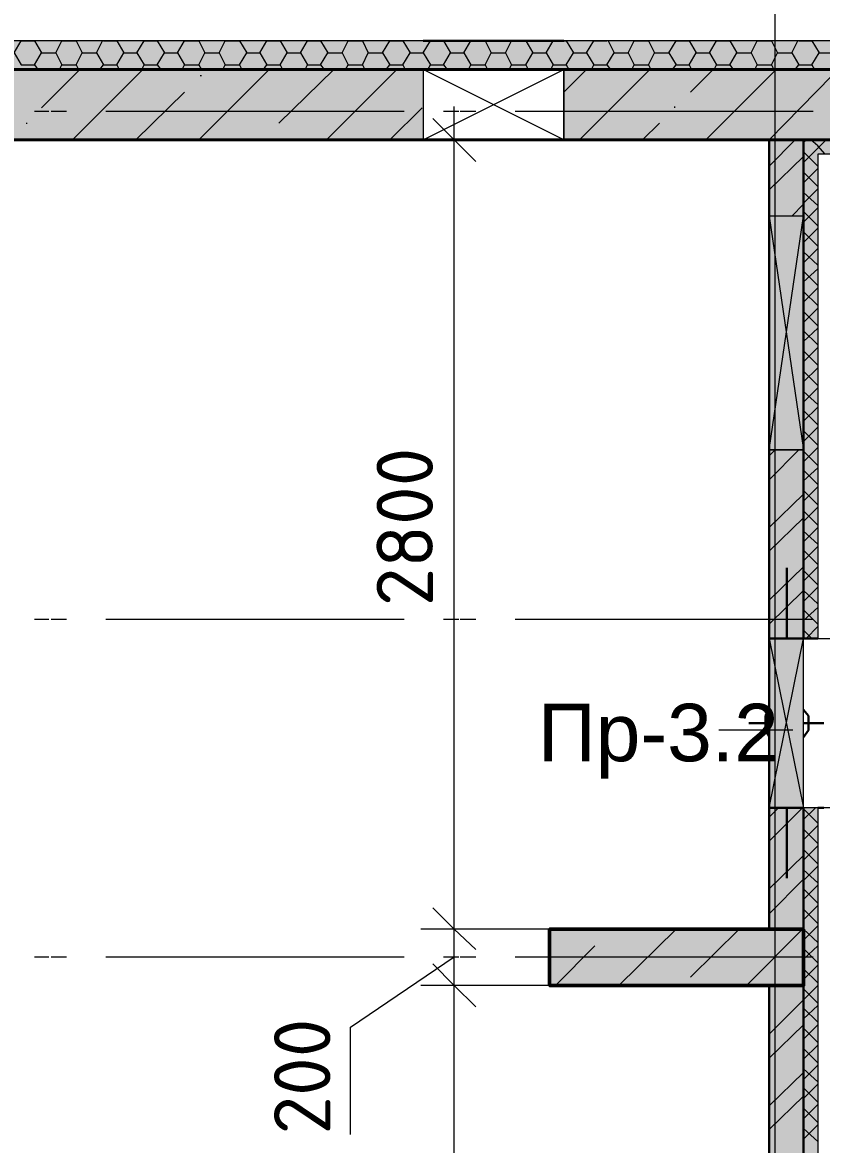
# Model space of a CAD drawing. Header units: millimetres. Extents: x -84737 to 172119, y -43083 to 59399.
# Drawn here: x -61683 to -58847, y 49214 to 53197 of the extents above; entities that cross this region are included whole.
import ezdxf

# ---------------------------------------------------------------- set-up
doc = ezdxf.new("R2010")
doc.units = ezdxf.units.MM
doc.layers.add('PDF _Геометрия', color=7, linetype='Continuous')
doc.layers.add('PDF _Текст', color=7, linetype='Continuous')
doc.layers.add('PDF _Сплошная заливка', color=7, linetype='Continuous', true_color=0xffffff)
doc.styles.add('PDF GOSTCommon', font='arial.ttf')
doc.styles.add('PDF ISOCPEUR', font='isocpeur.ttf')

msp = doc.modelspace()

# ---------------------------------------------------------------- hatches: boundary and pattern name
at = {"layer": 'PDF _Сплошная заливка', "transparency": 33554559}
h = msp.add_hatch(color=256, dxfattribs=at)
h.paths.add_polyline_path([(-65860.2, 53029.7), (-65860.2, 53131.3), (-66859.1, 53131.3), (-66859.1, 53029.7)])
h.paths.add_polyline_path([(-64962.9, 53131.3), (-64962.9, 53029.7), (-53162.5, 53029.7), (-53162.5, 53131.3)])
h = msp.add_hatch(color=256, dxfattribs=at)
h.paths.add_polyline_path([(-65860.2, 52780), (-65860.2, 53029.7), (-66960.6, 53029.7), (-66960.6, 52780)])
h.paths.add_polyline_path([(-59761, 53029.7), (-59761, 52780), (-53162.5, 52780), (-53162.5, 53029.7)])
h.paths.add_polyline_path([(-60260.5, 52780), (-60260.5, 53029.7), (-63659.2, 53029.7), (-63659.2, 52780)])
h.paths.add_polyline_path([(-64162.9, 52780), (-64162.9, 53029.7), (-64962.9, 53029.7), (-64962.9, 52780)])
h = msp.add_hatch(color=256, dxfattribs=at)
h.paths.add_polyline_path([(-58910.3, 50409.7), (-59033, 50409.7), (-59033, 49978), (-58910.3, 49978)])
h.paths.add_polyline_path([(-59033, 52509.1), (-58910.3, 52509.1), (-58910.3, 52780), (-59033, 52780)])
h.paths.add_polyline_path([(-59033, 51010.8), (-58910.3, 51010.8), (-58910.3, 51679.5), (-59033, 51679.5)])
h = msp.add_hatch(color=256, dxfattribs=at)
h.paths.add_polyline_path([(-58910.3, 51010.8), (-58859.5, 51010.8), (-58859.5, 52780), (-58910.3, 52780)])
h.paths.add_polyline_path([(-58859.5, 50409.7), (-58910.3, 50409.7), (-58910.3, 44632.3), (-58859.5, 44632.3)])
h = msp.add_hatch(color=256, dxfattribs=at)
h.paths.add_polyline_path([(-59033, 48301.9), (-58910.3, 48301.9), (-58910.3, 49779.1), (-59033, 49779.1)])
h.paths.add_polyline_path([(-58910.3, 48048), (-59033, 48048), (-59033, 47980.2), (-58910.3, 47980.2)])

# ---------------------------------------------------------------- linework, layer by layer
at = {"layer": 'PDF _Геометрия', "lineweight": 18}
for points in [[(-43914.3, 56927.9), (-43914.3, 57029.5), (-46864.4, 57029.5), (-46961.7, 57029.5), (-46961.7, 54930.1), (-53162.5, 54930.1), (-53259.8, 54930.1), (-53259.8, 53131.3), (-64962.9, 53131.3), (-64962.9, 53029.7)], [(-53162.5, 52780), (-58812.9, 52780), (-58825.6, 52780), (-58838.3, 52780), (-58859.5, 52780), (-58910.3, 52780)], [(-51262, 47032.1), (-51262, 50879.5), (-51262, 50904.9), (-51262, 50930.3), (-53162.5, 50930.3), (-53213.2, 50930.3), (-53213.2, 52678.4), (-53213.2, 52703.8), (-53213.2, 52729.2), (-58812.9, 52729.2), (-58838.3, 52729.2), (-58859.5, 52729.2), (-58859.5, 51010.8)], [(-58910.3, 51010.8), (-58859.5, 51010.8), (-58838.3, 51010.8), (-58825.6, 51010.8), (-58812.9, 51010.8), (-58812.9, 52678.4), (-53259.8, 52678.4)], [(-51211.2, 45229.1), (-51262, 45229.1), (-51287.4, 45229.1), (-51300.1, 45229.1), (-51312.8, 45229.1), (-51312.8, 44678.8), (-55613.1, 44678.8), (-55812, 44678.8), (-58812.9, 44678.8), (-58812.9, 46799.3), (-58812.9, 47078.7), (-58812.9, 50409.7), (-58825.6, 50409.7), (-58838.3, 50409.7), (-58859.5, 50409.7), (-58910.3, 50409.7)], [(-58859.5, 50409.7), (-58859.5, 44678.8), (-58859.5, 44653.4), (-58859.5, 44632.3), (-51262, 44632.3), (-51262, 44653.4), (-51262, 44678.8), (-51262, 45229.1)], [(-58910.3, 49978), (-58910.3, 49779.1)]]:
    msp.add_lwpolyline(points, dxfattribs=at)
at = {"layer": 'PDF _Геометрия', "lineweight": 40}
for points in [[(-43914.3, 56927.9), (-46610.4, 56927.9), (-46864.4, 56927.9), (-46864.4, 54828.5), (-52912.7, 54828.5), (-53162.5, 54828.5), (-53162.5, 53029.7), (-64962.9, 53029.7)], [(-64962.9, 53029.7), (-53162.5, 53029.7)], [(-64962.9, 52780), (-59033, 52780), (-58969.5, 52780), (-58910.3, 52780), (-53162.5, 52780)]]:
    msp.add_lwpolyline(points, dxfattribs=at)
at = {"layer": 'PDF _Геометрия', "lineweight": 30}
for points in [[(-59811.8, 49779.1), (-59811.8, 49978), (-59033, 49978), (-59033, 52780), (-59761, 52780), (-60260.5, 52780), (-62029.7, 52780), (-62029.7, 52128.2), (-62232.9, 52128.2), (-62232.9, 52780), (-67210.4, 52780), (-67210.4, 54329.1)], [(-60260.5, 53131.3), (-59761, 53131.3)], [(-59033, 52780), (-59033, 51010.8), (-58969.5, 51010.8), (-58910.3, 51010.8), (-58910.3, 52780), (-58910.3, 51010.8), (-58859.5, 51010.8)], [(-58969.5, 51010.8), (-58969.5, 51260.5)], [(-59033, 50409.7), (-59033, 51010.8)], [(-59033, 50756.8), (-59045.7, 50735.6), (-59045.7, 50684.8), (-59033, 50663.7)], [(-58910.3, 50659.5), (-58893.4, 50684.8), (-58893.4, 50735.6), (-58910.3, 50756.8)], [(-59105, 50710.2), (-59033, 50710.2)], [(-58910.3, 50710.2), (-58838.3, 50710.2)], [(-58969.5, 50160), (-58969.5, 50409.7)], [(-58910.3, 50409.7), (-58910.3, 49978)], [(-58859.5, 50409.7), (-58838.3, 50409.7)], [(-59033, 47980.2), (-59033, 49779.1)], [(-58910.3, 49779.1), (-58910.3, 47980.2)]]:
    msp.add_lwpolyline(points, dxfattribs=at)
at = {"layer": 'PDF _Геометрия', "lineweight": 9}
for points in [[(-59011.9, 52686.9), (-59011.9, 53690)], [(-62072, 53131.3), (-62050.9, 53088.9), (-62000.1, 53088.9), (-61978.9, 53131.3), (-61928.1, 53131.3), (-61902.7, 53088.9), (-61856.2, 53088.9), (-61830.8, 53131.3), (-61784.2, 53131.3), (-61758.8, 53088.9), (-61712.2, 53088.9), (-61686.9, 53131.3), (-61640.3, 53131.3), (-61614.9, 53088.9), (-61564.1, 53088.9), (-61542.9, 53131.3), (-61492.2, 53131.3), (-61471, 53088.9), (-61420.2, 53088.9), (-61399, 53131.3)], [(-61394.8, 53131.3), (-61348.2, 53131.3), (-61322.9, 53088.9), (-61276.3, 53088.9), (-61250.9, 53131.3), (-61204.3, 53131.3), (-61178.9, 53088.9), (-61132.4, 53088.9), (-61107, 53131.3), (-61056.2, 53131.3), (-61035, 53088.9), (-60984.2, 53088.9), (-60963.1, 53131.3), (-60912.3, 53131.3), (-60886.9, 53088.9), (-60840.3, 53088.9), (-60814.9, 53131.3), (-60768.4, 53131.3), (-60743, 53088.9), (-60696.4, 53088.9), (-60671, 53131.3), (-60624.5, 53131.3), (-60599.1, 53088.9), (-60548.3, 53088.9), (-60527.1, 53131.3), (-60476.3, 53131.3), (-60455.2, 53088.9), (-60404.4, 53088.9), (-60379, 53131.3), (-60332.4, 53131.3), (-60307, 53088.9), (-60260.5, 53088.9), (-60235.1, 53131.3), (-60188.5, 53131.3), (-60163.1, 53088.9), (-60116.6, 53088.9), (-60091.2, 53131.3), (-60040.4, 53131.3), (-60019.2, 53088.9), (-59968.4, 53088.9), (-59947.3, 53131.3), (-59896.5, 53131.3), (-59871.1, 53088.9), (-59824.5, 53088.9), (-59799.1, 53131.3), (-59752.6, 53131.3), (-59727.2, 53088.9), (-59680.6, 53088.9), (-59655.2, 53131.3), (-59608.7, 53131.3)], [(-59604.4, 53131.3), (-59583.3, 53088.9), (-59532.5, 53088.9), (-59511.3, 53131.3), (-59460.5, 53131.3), (-59439.4, 53088.9), (-59388.6, 53088.9), (-59363.2, 53131.3), (-59316.6, 53131.3), (-59291.2, 53088.9), (-59244.7, 53088.9), (-59219.3, 53131.3), (-59172.7, 53131.3), (-59147.3, 53088.9), (-59096.5, 53088.9), (-59075.4, 53131.3), (-59024.6, 53131.3), (-59003.4, 53088.9), (-58952.6, 53088.9), (-58931.4, 53131.3)], [(-58927.2, 53131.3), (-58880.7, 53131.3), (-58855.3, 53088.9), (-58808.7, 53088.9)], [(-61712.2, 53088.9), (-61686.9, 53046.6), (-61640.3, 53046.6), (-61627.6, 53029.7)], [(-61640.3, 53046.6), (-61614.9, 53088.9)], [(-61564.1, 53088.9), (-61542.9, 53046.6), (-61492.2, 53046.6), (-61483.7, 53029.7)], [(-61492.2, 53046.6), (-61471, 53088.9)], [(-61420.2, 53088.9), (-61394.8, 53046.6), (-61348.2, 53046.6), (-61339.8, 53029.7)], [(-61348.2, 53046.6), (-61322.9, 53088.9)], [(-61276.3, 53088.9), (-61250.9, 53046.6), (-61204.3, 53046.6), (-61191.6, 53029.7)], [(-61204.3, 53046.6), (-61178.9, 53088.9)], [(-61132.4, 53088.9), (-61107, 53046.6), (-61056.2, 53046.6), (-61047.7, 53029.7)], [(-61056.2, 53046.6), (-61035, 53088.9)], [(-60984.2, 53088.9), (-60963.1, 53046.6), (-60912.3, 53046.6), (-60903.8, 53029.7)], [(-60912.3, 53046.6), (-60886.9, 53088.9)], [(-60840.3, 53088.9), (-60814.9, 53046.6), (-60768.4, 53046.6), (-60759.9, 53029.7)], [(-60768.4, 53046.6), (-60743, 53088.9)], [(-60696.4, 53088.9), (-60671, 53046.6), (-60624.5, 53046.6), (-60611.8, 53029.7)], [(-60624.5, 53046.6), (-60599.1, 53088.9)], [(-60548.3, 53088.9), (-60527.1, 53046.6), (-60476.3, 53046.6), (-60467.9, 53029.7)], [(-60476.3, 53046.6), (-60455.2, 53088.9)], [(-60404.4, 53088.9), (-60379, 53046.6), (-60332.4, 53046.6), (-60324, 53029.7)], [(-60332.4, 53046.6), (-60307, 53088.9)], [(-60260.5, 53088.9), (-60235.1, 53046.6), (-60188.5, 53046.6), (-60175.8, 53029.7)], [(-60188.5, 53046.6), (-60163.1, 53088.9)], [(-60116.6, 53088.9), (-60091.2, 53046.6), (-60040.4, 53046.6), (-60031.9, 53029.7)], [(-60040.4, 53046.6), (-60019.2, 53088.9)], [(-59968.4, 53088.9), (-59947.3, 53046.6), (-59896.5, 53046.6), (-59888, 53029.7)], [(-59896.5, 53046.6), (-59871.1, 53088.9)], [(-59824.5, 53088.9), (-59799.1, 53046.6), (-59752.6, 53046.6), (-59744.1, 53029.7)], [(-59752.6, 53046.6), (-59727.2, 53088.9)], [(-59680.6, 53088.9), (-59655.2, 53046.6), (-59608.7, 53046.6), (-59596, 53029.7)], [(-59608.7, 53046.6), (-59583.3, 53088.9)], [(-59532.5, 53088.9), (-59511.3, 53046.6), (-59460.5, 53046.6), (-59452.1, 53029.7)], [(-59460.5, 53046.6), (-59439.4, 53088.9)], [(-59388.6, 53088.9), (-59363.2, 53046.6), (-59316.6, 53046.6), (-59308.1, 53029.7)], [(-59316.6, 53046.6), (-59291.2, 53088.9)], [(-59244.7, 53088.9), (-59219.3, 53046.6), (-59172.7, 53046.6), (-59160, 53029.7)], [(-59172.7, 53046.6), (-59147.3, 53088.9)], [(-59096.5, 53088.9), (-59075.4, 53046.6), (-59024.6, 53046.6), (-59016.1, 53029.7)], [(-59024.6, 53046.6), (-59003.4, 53088.9)], [(-59011.9, 52064.7), (-59011.9, 53063.6)], [(-58952.6, 53088.9), (-58927.2, 53046.6), (-58880.7, 53046.6), (-58872.2, 53029.7)], [(-58880.7, 53046.6), (-58855.3, 53088.9)], [(-61614.9, 52894.2), (-61479.5, 53029.7)], [(-61551.4, 53029.7), (-61542.9, 53046.6)], [(-61504.9, 52780), (-61255.1, 53029.7)], [(-61407.5, 53029.7), (-61394.8, 53046.6)], [(-61259.4, 53029.7), (-61250.9, 53046.6)], [(-61115.5, 53029.7), (-61107, 53046.6)], [(-61056.2, 52780), (-60806.5, 53029.7)], [(-60971.5, 53029.7), (-60963.1, 53046.6)], [(-60827.6, 53029.7), (-60814.9, 53046.6)], [(-60772.6, 52839.2), (-60577.9, 53029.7)], [(-60679.5, 53029.7), (-60671, 53046.6)], [(-60603.3, 52780), (-60353.6, 53029.7)], [(-60535.6, 53029.7), (-60527.1, 53046.6)], [(-60391.7, 53029.7), (-60379, 53046.6)], [(-60243.5, 53029.7), (-60235.1, 53046.6)], [(-60099.6, 53029.7), (-60091.2, 53046.6)], [(-59955.7, 53029.7), (-59947.3, 53046.6)], [(-59807.6, 53029.7), (-59799.1, 53046.6)], [(-59761, 52949.3), (-59680.6, 53029.7)], [(-59706, 52780), (-59456.3, 53029.7)], [(-59663.7, 53029.7), (-59655.2, 53046.6)], [(-59519.8, 53029.7), (-59511.3, 53046.6)], [(-59375.9, 53029.7), (-59363.2, 53046.6)], [(-59312.4, 52949.3), (-59232, 53029.7)], [(-59257.4, 52780), (-59007.6, 53029.7)], [(-59227.7, 53029.7), (-59219.3, 53046.6)], [(-59083.8, 53029.7), (-59075.4, 53046.6)], [(-58939.9, 53029.7), (-58927.2, 53046.6)], [(-61052, 53008.5), (-61047.7, 53008.5)], [(-59033, 52780), (-58808.7, 53008.5)], [(-61280.5, 52780), (-61107, 52949.3)], [(-60379, 52780), (-60264.7, 52894.2)], [(-60150.4, 44340.2), (-60150.4, 47078.7), (-60150.4, 47980.2), (-60150.4, 49779.1), (-60150.4, 49978), (-60150.4, 52898.5)], [(-59367.4, 52894.2), (-59367.4, 52898.5)], [(-61640.3, 52881.6), (-61589.5, 52881.6)], [(-61581, 52881.6), (-61526, 52881.6)], [(-61386.3, 52881.6), (-60387.5, 52881.6)], [(-61327.1, 52881.6), (-60328.2, 52881.6)], [(-60188.5, 52881.6), (-60133.5, 52881.6)], [(-60129.3, 52881.6), (-60074.2, 52881.6)], [(-59934.6, 52881.6), (-58935.7, 52881.6)], [(-59875.3, 52881.6), (-58876.4, 52881.6)], [(-61669.9, 52839.2), (-61665.7, 52839.2)], [(-59481.7, 52780), (-59422.4, 52839.2)], [(-60827.6, 52784.2), (-60823.4, 52784.2)], [(-60649.9, 52780), (-60150.4, 52780), (-60031.9, 52780)], [(-59033, 52686.9), (-58939.9, 52780)], [(-58910.3, 52771.5), (-58901.8, 52780)], [(-58910.3, 52699.6), (-58859.5, 52750.3), (-58829.9, 52780)], [(-58834.1, 52729.2), (-58859.5, 52758.8), (-58884.9, 52780)], [(-58859.5, 52686.9), (-58910.3, 52737.6)], [(-59033, 52602.2), (-58910.3, 52720.7)], [(-58910.3, 52627.6), (-58859.5, 52678.4)], [(-58859.5, 52614.9), (-58910.3, 52665.7)], [(-58910.3, 52555.6), (-58859.5, 52606.4)], [(-58859.5, 52547.2), (-58910.3, 52593.7)], [(-58952.6, 52509.1), (-58910.3, 52551.4)], [(-58910.3, 52487.9), (-58859.5, 52538.7)], [(-58859.5, 52475.2), (-58910.3, 52526)], [(-59011.9, 52437.1), (-59011.9, 52487.9)], [(-58910.3, 52416), (-58859.5, 52466.8)], [(-58859.5, 52403.3), (-58910.3, 52454.1)], [(-58910.3, 52344), (-58859.5, 52394.8)], [(-58859.5, 52335.5), (-58910.3, 52382.1)], [(-58910.3, 52276.3), (-58859.5, 52322.9)], [(-58859.5, 52263.6), (-58910.3, 52314.4)], [(-58910.3, 52204.3), (-58859.5, 52255.1)], [(-59011.9, 51235.1), (-59011.9, 52234)], [(-58859.5, 52191.6), (-58910.3, 52242.4)], [(-58910.3, 52132.4), (-58859.5, 52183.2)], [(-58859.5, 52119.7), (-58910.3, 52170.5)], [(-58910.3, 52064.7), (-58859.5, 52111.2)], [(-58859.5, 52052), (-58910.3, 52102.8)], [(-58910.3, 51992.7), (-58859.5, 52043.5)], [(-58859.5, 51980), (-58910.3, 52030.8)], [(-58910.3, 51920.8), (-58859.5, 51971.5)], [(-58859.5, 51908.1), (-58910.3, 51958.9)], [(-58910.3, 51848.8), (-58859.5, 51899.6)], [(-59011.9, 51810.7), (-59011.9, 51861.5)], [(-58859.5, 51840.3), (-58910.3, 51886.9)], [(-58910.3, 51781.1), (-58859.5, 51831.9)], [(-58859.5, 51768.4), (-58910.3, 51819.2)], [(-58910.3, 51709.1), (-58859.5, 51759.9)], [(-58859.5, 51696.4), (-58910.3, 51747.2)], [(-59033, 51658.3), (-59011.9, 51679.5)], [(-59033, 51573.7), (-58927.2, 51679.5)], [(-58910.3, 51637.2), (-58859.5, 51688)], [(-58859.5, 51624.5), (-58910.3, 51675.3)], [(-59011.9, 50608.7), (-59011.9, 51611.8)], [(-58910.3, 51569.5), (-58859.5, 51616)], [(-58859.5, 51556.8), (-58910.3, 51607.5)], [(-58910.3, 51497.5), (-58859.5, 51548.3)], [(-59033, 51404.4), (-58910.3, 51522.9)], [(-58859.5, 51484.8), (-58910.3, 51535.6)], [(-58910.3, 51425.5), (-58859.5, 51476.3)], [(-58859.5, 51412.8), (-58910.3, 51463.6)], [(-59033, 51319.7), (-58910.3, 51438.2)], [(-58910.3, 51353.6), (-58859.5, 51404.4)], [(-58859.5, 51345.1), (-58910.3, 51391.7)], [(-58910.3, 51285.9), (-58859.5, 51336.7)], [(-58859.5, 51273.2), (-58910.3, 51324)], [(-59033, 51146.2), (-58910.3, 51264.7)], [(-58910.3, 51213.9), (-58859.5, 51264.7)], [(-58859.5, 51201.2), (-58910.3, 51252)], [(-59033, 51061.5), (-58910.3, 51180.1), (-58859.5, 51133.5)], [(-58910.3, 51142), (-58859.5, 51192.8)], [(-58910.3, 51074.2), (-58859.5, 51120.8)], [(-58859.5, 51061.5), (-58910.3, 51112.3)], [(-61640.3, 51078.5), (-61589.5, 51078.5)], [(-61581, 51078.5), (-61526, 51078.5)], [(-61386.3, 51078.5), (-60387.5, 51078.5)], [(-61327.1, 51078.5), (-60328.2, 51078.5)], [(-60188.5, 51078.5), (-60133.5, 51078.5)], [(-60129.3, 51078.5), (-60074.2, 51078.5)], [(-59934.6, 51078.5), (-58935.7, 51078.5)], [(-59875.3, 51078.5), (-58876.4, 51078.5)], [(-59011.9, 50981.1), (-59011.9, 51036.2)], [(-58880.7, 51010.8), (-58910.3, 51040.4)], [(-58901.8, 51010.8), (-58859.5, 51053.1)], [(-58910.3, 51010.8), (-58910.3, 51010.8)], [(-59011.9, 49783.3), (-59011.9, 50782.2)], [(-58948.4, 50684.8), (-59210.8, 50684.8)], [(-59033, 50375.9), (-58999.2, 50409.7)], [(-59033, 50291.2), (-58914.5, 50409.7)], [(-59011.9, 50358.9), (-59011.9, 50409.7)], [(-58910.3, 50367.4), (-58868, 50409.7)], [(-58859.5, 50354.7), (-58910.3, 50405.5)], [(-58910.3, 50295.5), (-58859.5, 50346.2)], [(-58859.5, 50282.8), (-58910.3, 50333.5)], [(-58910.3, 50223.5), (-58859.5, 50274.3)], [(-59033, 50121.9), (-58910.3, 50240.4)], [(-58859.5, 50210.8), (-58910.3, 50261.6)], [(-58910.3, 50151.5), (-58859.5, 50202.3)], [(-58859.5, 50143.1), (-58910.3, 50189.6)], [(-59033, 50033), (-58910.3, 50155.8)], [(-59011.9, 49156.9), (-59011.9, 50155.8)], [(-58910.3, 50083.8), (-58859.5, 50134.6)], [(-58859.5, 50071.1), (-58910.3, 50121.9)], [(-58910.3, 50011.9), (-58859.5, 50062.7)], [(-58859.5, 49999.2), (-58910.3, 50050)], [(-58910.3, 49939.9), (-58859.5, 49990.7)], [(-59651, 49978), (-60150.4, 49978), (-60268.9, 49978)], [(-59591.7, 49978), (-59591.7, 49978)], [(-59566.3, 49779.1), (-59363.2, 49978)], [(-59312.4, 49808.7), (-59138.8, 49978)], [(-59113.4, 49779.1), (-58914.5, 49978), (-58910.3, 49982.2)], [(-58859.5, 49931.4), (-58910.3, 49978)], [(-59790.7, 49779.1), (-59651, 49918.8)], [(-58910.3, 49872.2), (-58859.5, 49918.8)], [(-58859.5, 49859.5), (-58910.3, 49910.3)], [(-61640.3, 49880.7), (-61589.5, 49880.7)], [(-61581, 49880.7), (-61526, 49880.7)], [(-61386.3, 49880.7), (-60387.5, 49880.7)], [(-61327.1, 49880.7), (-60328.2, 49880.7)], [(-60518.7, 49250), (-60518.7, 49630.9), (-60150.4, 49880.7)], [(-60188.5, 49880.7), (-60133.5, 49880.7)], [(-60129.3, 49880.7), (-60074.2, 49880.7)], [(-59934.6, 49880.7), (-58935.7, 49880.7)], [(-59875.3, 49880.7), (-58876.4, 49880.7)], [(-58910.3, 49800.2), (-58859.5, 49851)], [(-58859.5, 49787.5), (-58910.3, 49838.3)], [(-59651, 49779.1), (-60150.4, 49779.1), (-60268.9, 49779.1)], [(-59033, 49605.5), (-58910.3, 49728.3), (-58859.5, 49779.1)], [(-59033, 49779.1), (-59028.8, 49779.1)], [(-58859.5, 49715.6), (-58910.3, 49766.4)], [(-58910.3, 49660.6), (-58859.5, 49707.1)], [(-58859.5, 49647.9), (-58910.3, 49698.7)], [(-59033, 49520.9), (-58910.3, 49639.4)], [(-58910.3, 49588.6), (-58859.5, 49639.4)], [(-58859.5, 49575.9), (-58910.3, 49626.7)], [(-59011.9, 49529.4), (-59011.9, 49584.4)], [(-58910.3, 49516.7), (-58859.5, 49567.4)], [(-58859.5, 49504), (-58910.3, 49554.8)], [(-59033, 49351.6), (-58910.3, 49470.1)], [(-58910.3, 49444.7), (-58859.5, 49495.5)], [(-58859.5, 49436.2), (-58910.3, 49482.8)], [(-58910.3, 49377), (-58859.5, 49427.8)], [(-58859.5, 49364.3), (-58910.3, 49415.1)], [(-59033, 49266.9), (-58910.3, 49385.4)], [(-58910.3, 49305), (-58859.5, 49355.8)], [(-59011.9, 48331.5), (-59011.9, 49330.4)], [(-58859.5, 49292.3), (-58910.3, 49343.1)], [(-58910.3, 49233.1), (-58859.5, 49283.9)], [(-58859.5, 49224.6), (-58910.3, 49271.2)]]:
    msp.add_lwpolyline(points, dxfattribs=at)
for points in [[(-59761, 53029.7), (-59761, 52780), (-60260.5, 53029.7), (-60260.5, 52780)], [(-60260.5, 52780), (-59761, 52780), (-59761, 53029.7), (-60260.5, 53029.7)], [(-58910.3, 51679.5), (-59033, 51679.5), (-58910.3, 52509.1), (-59033, 52509.1)], [(-59033, 52509.1), (-59033, 51679.5), (-58910.3, 51679.5), (-58910.3, 52509.1)], [(-58910.3, 50409.7), (-59033, 50409.7), (-58910.3, 51010.8), (-59033, 51010.8)], [(-59033, 51010.8), (-59033, 50409.7), (-58910.3, 50409.7), (-58910.3, 51010.8)]]:
    msp.add_lwpolyline(points, close=True, dxfattribs=at)
at = {"layer": 'PDF _Геометрия', "lineweight": 20}
for points in [[(-60226.6, 52856.2), (-60150.4, 52780), (-60074.2, 52703.8)], [(-60226.6, 50054.2), (-60150.4, 49978), (-60074.2, 49906.1)], [(-60226.6, 49855.3), (-60150.4, 49779.1), (-60074.2, 49702.9)]]:
    msp.add_lwpolyline(points, dxfattribs=at)
at = {"layer": 'PDF _Геометрия', "lineweight": 30}
for points in [[(-58910.3, 50409.7), (-58969.5, 50409.7), (-59033, 50409.7), (-59033, 49978), (-58969.5, 49978), (-58910.3, 49978)], [(-58910.3, 49779.1), (-59033, 49779.1), (-59033, 47980.2), (-58910.3, 47980.2)]]:
    msp.add_lwpolyline(points, close=True, dxfattribs=at)
at = {"layer": 'PDF _Геометрия', "lineweight": 50}
msp.add_lwpolyline([(-58910.3, 49978), (-59811.8, 49978), (-59811.8, 49779.1), (-58910.3, 49779.1)], close=True, dxfattribs=at)
at = {"layer": 'PDF _Сплошная заливка', "lineweight": 5, "transparency": 33554559}
for points in [[(-58859.5, 52780), (-58859.5, 52729.2), (-53162.5, 52780), (-53162.5, 52729.2)], [(-59811.8, 49978), (-59811.8, 49779.1), (-58910.3, 49978), (-58910.3, 49779.1)]]:
    msp.add_solid(points, dxfattribs=at)
at = {"layer": 'PDF _Сплошная заливка', "color": 8, "lineweight": 5, "true_color": 0x808080, "transparency": 33554559}
for points in [[(-59033, 52509.1), (-59033, 51679.5), (-58910.3, 52509.1), (-58910.3, 51679.5)], [(-59033, 51010.8), (-59033, 50409.7), (-58910.3, 51010.8), (-58910.3, 50409.7)]]:
    msp.add_solid(points, dxfattribs=at)

# ---------------------------------------------------------------- texts
at = {"layer": 'PDF _Текст', "char_height": 200.5, "attachment_point": 4, "rotation": 90, "style": 'PDF ISOCPEUR'}
for s, insert in [('2800', (-60325.8, 51124.7)), ('200', (-60689.8, 49249.6))]:
    msp.add_mtext(s, dxfattribs=dict(at, insert=insert))
at = {"layer": 'PDF _Текст', "insert": (-59853.1, 50645.7), "char_height": 204.09, "attachment_point": 4, "style": 'PDF GOSTCommon'}
msp.add_mtext('Пр-3.2', dxfattribs=at)

doc.saveas('drawing.dxf')
